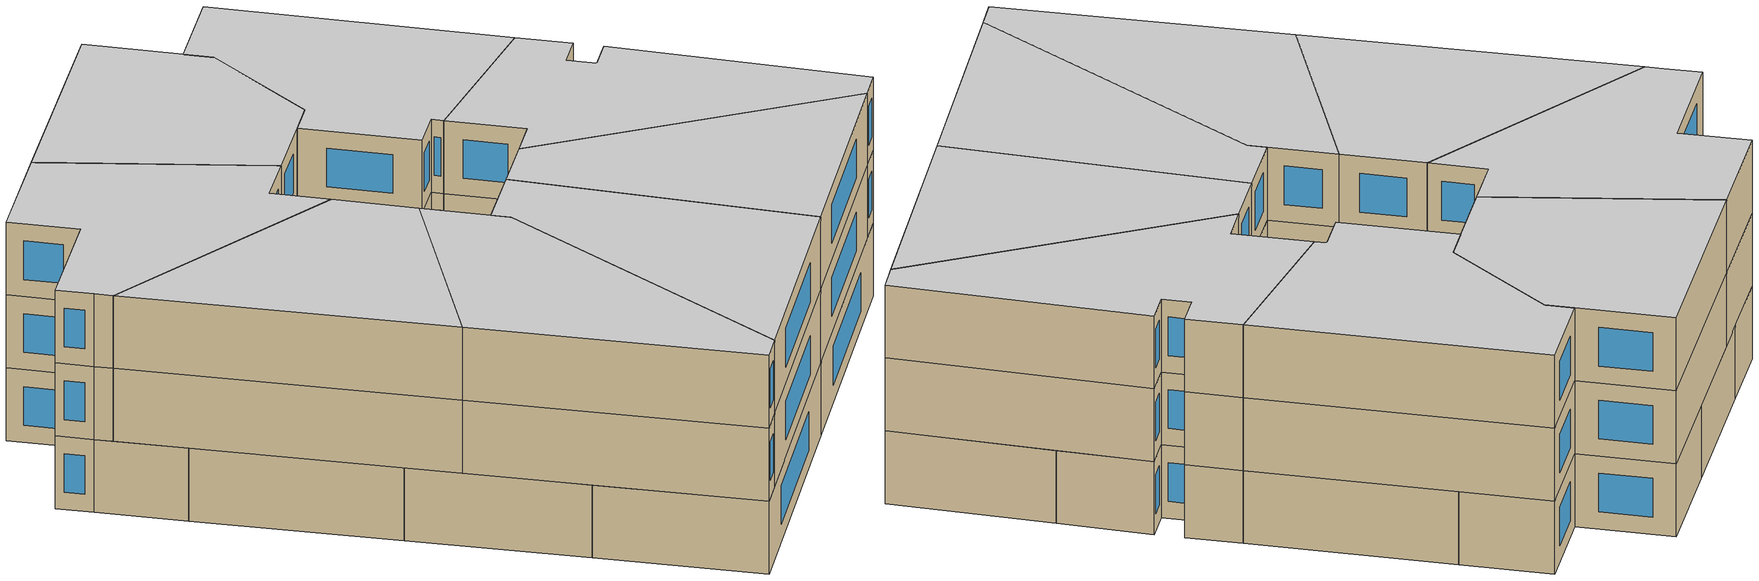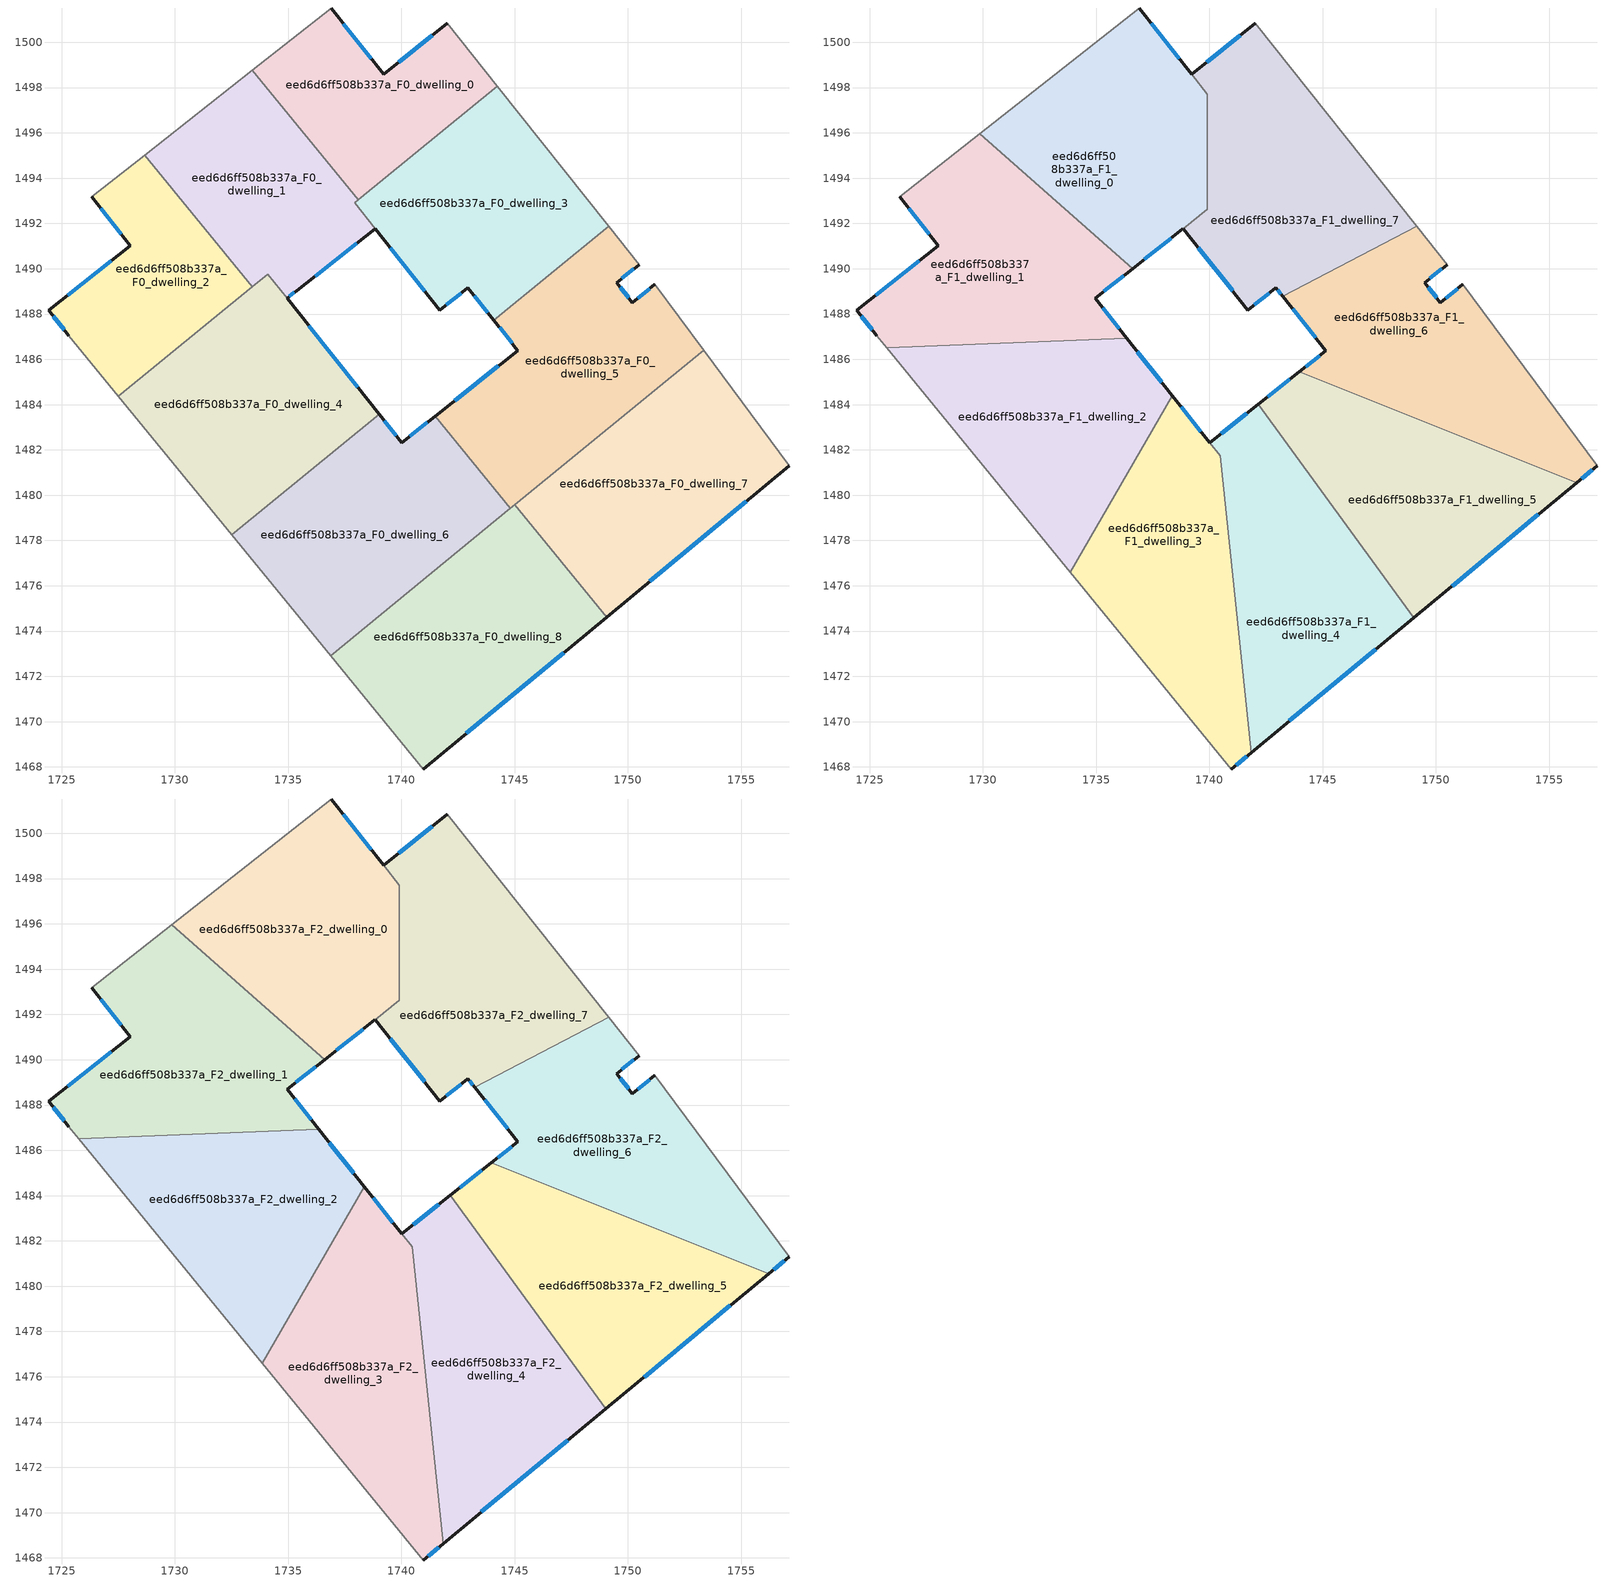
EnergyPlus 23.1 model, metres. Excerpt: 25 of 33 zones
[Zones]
eed6d6ff508b337a_F0_dwelling_0
 floor ground (EU_floor_Construction): 1742.03,1500.83 1744.24,1498.06 1738.1,1493.04 1733.41,1498.77 1736.9,1501.51 1739.21,1498.6 z0
 wall outside (EU_wall_Construction): 1742.03,1500.83 1739.21,1498.6 1736.9,1501.51 z0:3
 wall adiabatic (EU_wall_Construction): 1744.24,1498.06 1742.03,1500.83 / 1736.9,1501.51 1733.41,1498.77 z0:3
 wall to eed6d6ff508b337a_F0_dwelling_1 (EU_wall_Construction): 1733.41,1498.77 1738.1,1493.04 z0:3
 wall to eed6d6ff508b337a_F0_dwelling_3 (EU_wall_Construction): 1738.1,1493.04 1744.24,1498.06 z0:3
 window (EU_Window_Construction): 1738.67,1499.28 1737.44,1500.83 / 1741.37,1500.31 1739.87,1499.12 z0.7:2.3
eed6d6ff508b337a_F0_dwelling_1
 floor ground (EU_floor_Construction): 1733.41,1498.77 1738.1,1493.04 1737.94,1492.9 1738.84,1491.77 1735.38,1489.04 1734.95,1488.7 1734.1,1489.77 1733.42,1489.21 1728.66,1495.02 z0
 wall outside (EU_wall_Construction): 1734.95,1488.7 1735.38,1489.04 1738.84,1491.77 z0:3
 wall to eed6d6ff508b337a_F0_dwelling_2 (EU_wall_Construction): 1728.66,1495.02 1733.42,1489.21 z0:3
 wall adiabatic (EU_wall_Construction): 1733.41,1498.77 1728.66,1495.02 z0:3
 wall to eed6d6ff508b337a_F0_dwelling_3 (EU_wall_Construction): 1738.84,1491.77 1737.94,1492.9 1738.1,1493.04 z0:3
 wall to eed6d6ff508b337a_F0_dwelling_4 (EU_wall_Construction): 1733.42,1489.21 1734.1,1489.77 1734.95,1488.7 z0:3
 window (EU_Window_Construction): 1736.19,1489.68 1738.03,1491.13 / 1735.05,1488.78 1735.28,1488.96 z0.7:2.3
eed6d6ff508b337a_F0_dwelling_2
 floor ground (EU_floor_Construction): 1728.66,1495.02 1733.42,1489.21 1727.51,1484.37 1725.32,1487.04 1724.42,1488.17 1728.03,1491.03 1726.32,1493.17 z0
 wall outside (EU_wall_Construction): 1726.32,1493.17 1728.03,1491.03 1724.42,1488.17 1725.32,1487.04 z0:3
 wall adiabatic (EU_wall_Construction): 1725.32,1487.04 1727.51,1484.37 / 1728.66,1495.02 1726.32,1493.17 z0:3
 wall to eed6d6ff508b337a_F0_dwelling_4 (EU_wall_Construction): 1727.51,1484.37 1733.42,1489.2 z0:3
 window (EU_Window_Construction): 1724.63,1487.9 1725.11,1487.31 / 1727.18,1490.35 1725.27,1488.84 / 1726.72,1492.67 1727.63,1491.53 z0.7:2.3
eed6d6ff508b337a_F0_dwelling_3
 floor ground (EU_floor_Construction): 1744.24,1498.06 1749.16,1491.87 1744.09,1487.72 1742.94,1489.15 1741.7,1488.17 1737.94,1492.9 z0
 wall outside (EU_wall_Construction): 1738.84,1491.76 1741.7,1488.17 1742.94,1489.15 1744.09,1487.72 z0:3
 wall adiabatic (EU_wall_Construction): 1749.16,1491.87 1744.24,1498.06 z0:3
 wall to eed6d6ff508b337a_F0_dwelling_5 (EU_wall_Construction): 1744.09,1487.72 1749.16,1491.87 z0:3
 window (EU_Window_Construction): 1743.21,1488.82 1743.82,1488.06 / 1741.99,1488.4 1742.65,1488.92 / 1739.51,1490.92 1741.03,1489.02 z0.7:2.3
eed6d6ff508b337a_F0_dwelling_4
 floor ground (EU_floor_Construction): 1734.1,1489.77 1739.02,1483.57 1732.51,1478.25 1727.51,1484.37 z0
 wall outside (EU_wall_Construction): 1739.02,1483.57 1734.95,1488.69 z0:3
 wall to eed6d6ff508b337a_F0_dwelling_6 (EU_wall_Construction): 1732.51,1478.25 1739.02,1483.57 z0:3
 wall adiabatic (EU_wall_Construction): 1727.51,1484.37 1732.51,1478.25 z0:3
 window (EU_Window_Construction): 1738.07,1484.78 1735.91,1487.49 z0.7:2.3
eed6d6ff508b337a_F0_dwelling_5
 floor ground (EU_floor_Construction): 1750.5,1490.18 1749.5,1489.39 1750.2,1488.51 1751.2,1489.3 1753.35,1486.4 1744.82,1479.42 1741.49,1483.49 1745.15,1486.39 1744.09,1487.72 1749.16,1491.87 z0
 wall outside (EU_wall_Construction): 1744.09,1487.72 1745.15,1486.39 1741.49,1483.49 / 1751.2,1489.3 1750.2,1488.51 1749.5,1489.39 1750.5,1490.18 z0:3
 wall adiabatic (EU_wall_Construction): 1753.35,1486.4 1751.2,1489.3 / 1750.5,1490.18 1749.16,1491.87 z0:3
 wall to eed6d6ff508b337a_F0_dwelling_6 (EU_wall_Construction): 1741.49,1483.49 1744.82,1479.42 z0:3
 wall to eed6d6ff508b337a_F0_dwelling_7 (EU_wall_Construction): 1745.01,1479.57 1753.35,1486.4 z0:3
 wall to eed6d6ff508b337a_F0_dwelling_8 (EU_wall_Construction): 1744.82,1479.42 1745.01,1479.57 z0:3
 window (EU_Window_Construction): 1744.29,1485.71 1742.35,1484.17 / 1744.34,1487.41 1744.9,1486.7 / 1749.74,1489.58 1750.27,1489.99 / 1750.03,1488.71 1749.67,1489.18 / 1750.96,1489.12 1750.43,1488.69 z0.7:2.3
eed6d6ff508b337a_F0_dwelling_6
 floor ground (EU_floor_Construction): 1741.49,1483.49 1744.82,1479.42 1736.88,1472.92 1732.51,1478.25 1739.02,1483.57 1740.01,1482.32 z0
 wall outside (EU_wall_Construction): 1741.49,1483.49 1740.01,1482.32 1739.02,1483.57 z0:3
 wall adiabatic (EU_wall_Construction): 1732.51,1478.25 1736.88,1472.92 z0:3
 wall to eed6d6ff508b337a_F0_dwelling_8 (EU_wall_Construction): 1736.88,1472.92 1744.82,1479.42 z0:3
 window (EU_Window_Construction): 1739.78,1482.62 1739.25,1483.28 / 1741.14,1483.21 1740.36,1482.6 z0.7:2.3
eed6d6ff508b337a_F0_dwelling_7
 floor ground (EU_floor_Construction): 1753.35,1486.4 1757.13,1481.31 1749.07,1474.62 1745.01,1479.58 z0
 wall outside (EU_wall_Construction): 1749.07,1474.62 1757.13,1481.31 z0:3
 wall adiabatic (EU_wall_Construction): 1757.13,1481.31 1753.35,1486.4 z0:3
 wall to eed6d6ff508b337a_F0_dwelling_8 (EU_wall_Construction): 1745.01,1479.58 1749.07,1474.62 z0:3
 window (EU_Window_Construction): 1750.96,1476.19 1755.24,1479.74 z0.7:2.3
eed6d6ff508b337a_F0_dwelling_8
 floor ground (EU_floor_Construction): 1745.01,1479.58 1749.07,1474.62 1740.97,1467.91 1736.88,1472.92 z0
 wall outside (EU_wall_Construction): 1740.97,1467.91 1749.07,1474.62 z0:3
 wall adiabatic (EU_wall_Construction): 1736.88,1472.92 1740.97,1467.91 z0:3
 window (EU_Window_Construction): 1742.87,1469.48 1747.17,1473.04 z0.7:2.3
eed6d6ff508b337a_F1_dwelling_0
 floor to eed6d6ff508b337a_F0_dwelling_0 (EU_floor_Construction): 1736.9,1501.51 1739.91,1497.71 1739.91,1494.52 1738.1,1493.04 1733.41,1498.77 z3
 floor to eed6d6ff508b337a_F0_dwelling_1 (EU_floor_Construction): 1733.41,1498.77 1738.1,1493.04 1737.94,1492.9 1738.84,1491.77 1736.61,1490.01 1729.87,1495.97 z3
 floor to eed6d6ff508b337a_F0_dwelling_3 (EU_floor_Construction): 1739.91,1494.52 1739.91,1492.62 1738.84,1491.77 1737.94,1492.9 z3
 wall outside (EU_wall_Construction): 1736.61,1490 1738.84,1491.77 / 1739.21,1498.6 1736.9,1501.51 z3:6
 wall to eed6d6ff508b337a_F1_dwelling_7 (EU_wall_Construction): 1738.84,1491.77 1739.91,1492.62 1739.91,1497.71 1739.21,1498.6 z3:6
 wall to eed6d6ff508b337a_F1_dwelling_1 (EU_wall_Construction): 1729.87,1495.97 1736.61,1490 z3:6
 wall adiabatic (EU_wall_Construction): 1736.9,1501.51 1729.87,1495.97 z3:6
 window (EU_Window_Construction): 1737.13,1490.42 1738.31,1491.35 / 1738.67,1499.28 1737.44,1500.83 z3.7:5.3
eed6d6ff508b337a_F1_dwelling_1
 floor to eed6d6ff508b337a_F0_dwelling_1 (EU_floor_Construction): 1736.61,1490.01 1735.38,1489.04 1734.95,1488.7 1734.1,1489.77 1733.42,1489.21 1728.66,1495.02 1729.87,1495.97 z3
 floor to eed6d6ff508b337a_F0_dwelling_2 (EU_floor_Construction): 1728.66,1495.02 1733.42,1489.21 1730.34,1486.69 1725.76,1486.5 1725.32,1487.04 1724.42,1488.17 1728.03,1491.03 1726.32,1493.17 z3
 floor to eed6d6ff508b337a_F0_dwelling_4 (EU_floor_Construction): 1734.1,1489.77 1736.35,1486.93 1730.34,1486.69 z3
 wall outside (EU_wall_Construction): 1736.35,1486.93 1734.95,1488.7 1736.61,1490 / 1726.32,1493.17 1728.03,1491.03 1724.42,1488.17 1725.32,1487.04 z3:6
 wall adiabatic (EU_wall_Construction): 1729.87,1495.97 1726.32,1493.17 / 1725.32,1487.04 1725.76,1486.5 z3:6
 wall to eed6d6ff508b337a_F1_dwelling_2 (EU_wall_Construction): 1725.76,1486.5 1736.35,1486.93 z3:6
 window (EU_Window_Construction): 1735.34,1489 1736.22,1489.7 / 1736.02,1487.34 1735.28,1488.28 / 1724.63,1487.9 1725.11,1487.31 / 1727.18,1490.35 1725.27,1488.84 / 1726.72,1492.67 1727.63,1491.53 z3.7:5.3
eed6d6ff508b337a_F1_dwelling_2
 floor to eed6d6ff508b337a_F0_dwelling_2 (EU_floor_Construction): 1730.34,1486.69 1727.51,1484.37 1725.76,1486.5 z3
 floor to eed6d6ff508b337a_F0_dwelling_4 (EU_floor_Construction): 1736.35,1486.93 1738.36,1484.4 1736.87,1481.81 1732.51,1478.25 1727.51,1484.37 1730.34,1486.69 z3
 floor to eed6d6ff508b337a_F0_dwelling_6 (EU_floor_Construction): 1736.87,1481.81 1733.86,1476.61 1732.51,1478.25 z3
 wall outside (EU_wall_Construction): 1738.36,1484.4 1736.35,1486.93 z3:6
 wall to eed6d6ff508b337a_F1_dwelling_3 (EU_wall_Construction): 1733.86,1476.61 1738.36,1484.4 z3:6
 wall adiabatic (EU_wall_Construction): 1725.76,1486.5 1733.86,1476.61 z3:6
 window (EU_Window_Construction): 1737.89,1484.99 1736.83,1486.34 z3.7:5.3
eed6d6ff508b337a_F1_dwelling_3
 floor to eed6d6ff508b337a_F0_dwelling_6 (EU_floor_Construction): 1740.47,1481.74 1741.04,1476.33 1736.88,1472.92 1733.86,1476.61 1736.87,1481.81 1739.02,1483.57 z3
 floor to eed6d6ff508b337a_F0_dwelling_8 (EU_floor_Construction): 1741.04,1476.33 1741.85,1468.64 1740.97,1467.91 1736.88,1472.92 z3
 floor to eed6d6ff508b337a_F0_dwelling_4 (EU_floor_Construction): 1738.36,1484.4 1739.02,1483.57 1736.87,1481.81 z3
 wall outside (EU_wall_Construction): 1740.97,1467.91 1741.85,1468.64 / 1740.01,1482.33 1738.36,1484.4 z3:6
 wall to eed6d6ff508b337a_F1_dwelling_4 (EU_wall_Construction): 1741.85,1468.64 1740.47,1481.74 1740.01,1482.32 z3:6
 wall adiabatic (EU_wall_Construction): 1733.86,1476.61 1740.97,1467.91 z3:6
 window (EU_Window_Construction): 1741.18,1468.08 1741.65,1468.47 / 1739.62,1482.81 1738.75,1483.91 z3.7:5.3
eed6d6ff508b337a_F1_dwelling_4
 floor to eed6d6ff508b337a_F0_dwelling_8 (EU_floor_Construction): 1745.01,1479.58 1748.51,1475.31 1749.03,1474.59 1741.85,1468.64 1741.04,1476.33 z3
 floor to eed6d6ff508b337a_F0_dwelling_6 (EU_floor_Construction): 1741.49,1483.49 1744.82,1479.42 1741.04,1476.33 1740.47,1481.74 1740.01,1482.32 z3
 floor to eed6d6ff508b337a_F0_dwelling_5 (EU_floor_Construction): 1742.15,1484.01 1745.25,1479.77 1744.82,1479.42 1741.49,1483.49 z3
 floor to eed6d6ff508b337a_F0_dwelling_7 (EU_floor_Construction): 1745.25,1479.77 1748.51,1475.31 1745.01,1479.57 z3
 wall outside (EU_wall_Construction): 1742.15,1484.01 1740.01,1482.32 / 1741.85,1468.64 1749.03,1474.59 z3:6
 wall to eed6d6ff508b337a_F1_dwelling_5 (EU_wall_Construction): 1749.03,1474.59 1742.15,1484.01 z3:6
 window (EU_Window_Construction): 1741.65,1483.62 1740.52,1482.72 / 1743.54,1470.03 1747.34,1473.19 z3.7:5.3
eed6d6ff508b337a_F1_dwelling_5
 floor to eed6d6ff508b337a_F0_dwelling_7 (EU_floor_Construction): 1756.22,1480.55 1749.07,1474.62 1748.51,1475.31 1745.25,1479.77 1749.49,1483.24 z3
 floor to eed6d6ff508b337a_F0_dwelling_5 (EU_floor_Construction): 1749.49,1483.24 1745.25,1479.77 1742.15,1484.01 1743.97,1485.45 z3
 floor to eed6d6ff508b337a_F0_dwelling_8 (EU_floor_Construction): 1748.51,1475.31 1749.07,1474.62 1749.03,1474.59 z3
 wall outside (EU_wall_Construction): 1743.97,1485.45 1742.15,1484.01 / 1749.03,1474.59 1756.22,1480.55 z3:6
 wall to eed6d6ff508b337a_F1_dwelling_6 (EU_wall_Construction): 1756.22,1480.55 1743.97,1485.45 z3:6
 window (EU_Window_Construction): 1743.54,1485.11 1742.58,1484.35 / 1750.72,1475.99 1754.53,1479.15 z3.7:5.3
eed6d6ff508b337a_F1_dwelling_6
 floor to eed6d6ff508b337a_F0_dwelling_5 (EU_floor_Construction): 1750.5,1490.18 1749.5,1489.39 1750.2,1488.51 1751.2,1489.3 1753.35,1486.4 1749.49,1483.24 1743.97,1485.45 1745.15,1486.39 1744.09,1487.72 1749.15,1491.86 1749.16,1491.87 z3
 floor to eed6d6ff508b337a_F0_dwelling_3 (EU_floor_Construction): 1749.15,1491.86 1744.09,1487.72 1743.23,1488.79 z3
 floor to eed6d6ff508b337a_F0_dwelling_7 (EU_floor_Construction): 1753.35,1486.4 1757.13,1481.31 1756.22,1480.55 1749.49,1483.24 z3
 wall outside (EU_wall_Construction): 1751.2,1489.3 1750.2,1488.51 1749.5,1489.39 1750.5,1490.18 / 1756.22,1480.55 1757.13,1481.31 / 1743.23,1488.79 1745.15,1486.39 1743.97,1485.45 z3:6
 wall adiabatic (EU_wall_Construction): 1757.13,1481.31 1751.2,1489.3 / 1750.5,1490.18 1749.16,1491.87 z3:6
 wall to eed6d6ff508b337a_F1_dwelling_7 (EU_wall_Construction): 1749.16,1491.87 1743.23,1488.79 z3:6
 window (EU_Window_Construction): 1750.03,1488.71 1749.67,1489.18 / 1750.96,1489.12 1750.43,1488.69 / 1756.43,1480.73 1756.92,1481.13 / 1744.87,1486.17 1744.25,1485.67 / 1743.68,1488.23 1744.7,1486.95 / 1749.74,1489.58 1750.27,1489.99 z3.7:5.3
eed6d6ff508b337a_F1_dwelling_7
 floor to eed6d6ff508b337a_F0_dwelling_3 (EU_floor_Construction): 1744.24,1498.06 1749.16,1491.87 1749.15,1491.86 1743.23,1488.79 1742.94,1489.15 1741.7,1488.17 1738.84,1491.77 1739.91,1492.62 1739.91,1494.52 z3
 floor to eed6d6ff508b337a_F0_dwelling_0 (EU_floor_Construction): 1742.03,1500.83 1744.24,1498.06 1739.91,1494.52 1739.91,1497.71 1739.21,1498.6 z3
 wall outside (EU_wall_Construction): 1742.03,1500.83 1739.21,1498.6 / 1738.84,1491.77 1741.7,1488.17 1742.94,1489.15 1743.23,1488.79 z3:6
 wall adiabatic (EU_wall_Construction): 1749.16,1491.87 1742.03,1500.83 z3:6
 window (EU_Window_Construction): 1741.37,1500.31 1739.87,1499.12 / 1743.01,1489.07 1743.16,1488.88 / 1741.99,1488.4 1742.65,1488.92 / 1739.51,1490.92 1741.03,1489.02 z3.7:5.3
eed6d6ff508b337a_F2_dwelling_0
 floor to eed6d6ff508b337a_F1_dwelling_0 (EU_floor_Construction): 1736.9,1501.51 1739.91,1497.71 1739.91,1492.62 1736.61,1490 1729.87,1495.97 z6
 wall outside (EU_wall_Construction): 1736.61,1490 1738.84,1491.77 / 1739.21,1498.6 1736.9,1501.51 z6:9
 wall to eed6d6ff508b337a_F2_dwelling_7 (EU_wall_Construction): 1738.84,1491.77 1739.91,1492.62 1739.91,1497.71 1739.21,1498.6 z6:9
 wall to eed6d6ff508b337a_F2_dwelling_1 (EU_wall_Construction): 1729.87,1495.97 1736.61,1490 z6:9
 wall adiabatic (EU_wall_Construction): 1736.9,1501.51 1729.87,1495.97 z6:9
 window (EU_Window_Construction): 1737.13,1490.42 1738.31,1491.35 / 1738.67,1499.28 1737.44,1500.83 z6.7:8.3
 ceiling to eed6d6ff508b337a_F3_dwelling_0 (EU_floor_Construction): 1739.91,1492.62 1739.91,1497.71 1736.9,1501.51 1729.87,1495.97 1736.61,1490 z9
eed6d6ff508b337a_F2_dwelling_1
 floor to eed6d6ff508b337a_F1_dwelling_1 (EU_floor_Construction): 1736.61,1490 1734.95,1488.7 1736.35,1486.93 1725.76,1486.5 1725.32,1487.04 1724.42,1488.17 1728.03,1491.03 1726.32,1493.17 1729.87,1495.97 z6
 wall outside (EU_wall_Construction): 1736.35,1486.93 1734.95,1488.7 1736.61,1490 / 1726.32,1493.17 1728.03,1491.03 1724.42,1488.17 1725.32,1487.04 z6:9
 wall adiabatic (EU_wall_Construction): 1729.87,1495.97 1726.32,1493.17 / 1725.32,1487.04 1725.76,1486.5 z6:9
 wall to eed6d6ff508b337a_F2_dwelling_2 (EU_wall_Construction): 1725.76,1486.5 1736.35,1486.93 z6:9
 window (EU_Window_Construction): 1735.34,1489 1736.22,1489.7 / 1736.02,1487.34 1735.28,1488.28 / 1724.63,1487.9 1725.11,1487.31 / 1727.18,1490.35 1725.27,1488.84 / 1726.72,1492.67 1727.63,1491.53 z6.7:8.3
 ceiling to eed6d6ff508b337a_F3_dwelling_1 (EU_floor_Construction): 1736.35,1486.93 1734.95,1488.7 1736.61,1490 1729.87,1495.97 1726.32,1493.17 1728.03,1491.03 1724.42,1488.17 1725.32,1487.04 1725.76,1486.5 z9
eed6d6ff508b337a_F2_dwelling_2
 floor to eed6d6ff508b337a_F1_dwelling_2 (EU_floor_Construction): 1736.35,1486.93 1738.36,1484.4 1733.86,1476.61 1725.76,1486.5 z6
 wall outside (EU_wall_Construction): 1738.36,1484.4 1736.35,1486.93 z6:9
 wall to eed6d6ff508b337a_F2_dwelling_3 (EU_wall_Construction): 1733.86,1476.61 1738.36,1484.4 z6:9
 wall adiabatic (EU_wall_Construction): 1725.76,1486.5 1733.86,1476.61 z6:9
 window (EU_Window_Construction): 1737.89,1484.99 1736.83,1486.34 z6.7:8.3
 ceiling to eed6d6ff508b337a_F3_dwelling_2 (EU_floor_Construction): 1733.86,1476.61 1738.36,1484.4 1736.35,1486.93 1725.76,1486.5 z9
eed6d6ff508b337a_F2_dwelling_3
 floor to eed6d6ff508b337a_F1_dwelling_3 (EU_floor_Construction): 1740.47,1481.74 1741.85,1468.64 1740.97,1467.91 1733.86,1476.61 1738.36,1484.4 z6
 wall outside (EU_wall_Construction): 1740.97,1467.91 1741.85,1468.64 / 1740.01,1482.33 1738.36,1484.4 z6:9
 wall to eed6d6ff508b337a_F2_dwelling_4 (EU_wall_Construction): 1741.85,1468.64 1740.47,1481.74 1740.01,1482.32 z6:9
 wall adiabatic (EU_wall_Construction): 1733.86,1476.61 1740.97,1467.91 z6:9
 window (EU_Window_Construction): 1741.18,1468.08 1741.65,1468.47 / 1739.62,1482.81 1738.75,1483.91 z6.7:8.3
 ceiling to eed6d6ff508b337a_F3_dwelling_3 (EU_floor_Construction): 1741.85,1468.64 1740.47,1481.74 1738.36,1484.4 1733.86,1476.61 1740.97,1467.91 z9
eed6d6ff508b337a_F2_dwelling_4
 floor to eed6d6ff508b337a_F1_dwelling_4 (EU_floor_Construction): 1742.15,1484.01 1749.03,1474.59 1741.85,1468.64 1740.47,1481.74 1740.01,1482.32 z6
 wall outside (EU_wall_Construction): 1742.15,1484.01 1740.01,1482.32 / 1741.85,1468.64 1749.03,1474.59 z6:9
 wall to eed6d6ff508b337a_F2_dwelling_5 (EU_wall_Construction): 1749.03,1474.59 1742.15,1484.01 z6:9
 window (EU_Window_Construction): 1741.65,1483.62 1740.52,1482.72 / 1743.54,1470.03 1747.34,1473.19 z6.7:8.3
 ceiling to eed6d6ff508b337a_F3_dwelling_4 (EU_floor_Construction): 1749.03,1474.59 1742.15,1484.01 1740.01,1482.32 1740.47,1481.74 1741.85,1468.64 z9
eed6d6ff508b337a_F2_dwelling_5
 floor to eed6d6ff508b337a_F1_dwelling_5 (EU_floor_Construction): 1756.22,1480.55 1749.03,1474.59 1742.15,1484.01 1743.97,1485.45 z6
 wall outside (EU_wall_Construction): 1743.97,1485.45 1742.15,1484.01 / 1749.03,1474.59 1756.22,1480.55 z6:9
 wall to eed6d6ff508b337a_F2_dwelling_6 (EU_wall_Construction): 1756.22,1480.55 1743.97,1485.45 z6:9
 window (EU_Window_Construction): 1743.54,1485.11 1742.58,1484.35 / 1750.72,1475.99 1754.53,1479.15 z6.7:8.3
 ceiling to eed6d6ff508b337a_F3_dwelling_5 (EU_floor_Construction): 1756.22,1480.55 1743.97,1485.45 1742.15,1484.01 1749.03,1474.59 z9
eed6d6ff508b337a_F2_dwelling_6
 floor to eed6d6ff508b337a_F1_dwelling_6 (EU_floor_Construction): 1751.2,1489.3 1757.13,1481.31 1756.22,1480.55 1743.97,1485.45 1745.15,1486.39 1743.23,1488.79 1749.16,1491.87 1750.5,1490.18 1749.5,1489.39 1750.2,1488.51 z6
 wall outside (EU_wall_Construction): 1751.2,1489.3 1750.2,1488.51 1749.5,1489.39 1750.5,1490.18 / 1756.22,1480.55 1757.13,1481.31 / 1743.23,1488.79 1745.15,1486.39 1743.97,1485.45 z6:9
 wall adiabatic (EU_wall_Construction): 1757.13,1481.31 1751.2,1489.3 / 1750.5,1490.18 1749.16,1491.87 z6:9
 wall to eed6d6ff508b337a_F2_dwelling_7 (EU_wall_Construction): 1749.16,1491.87 1743.23,1488.79 z6:9
 window (EU_Window_Construction): 1750.03,1488.71 1749.67,1489.18 / 1750.96,1489.12 1750.43,1488.69 / 1756.43,1480.73 1756.92,1481.13 / 1744.87,1486.17 1744.25,1485.67 / 1743.68,1488.23 1744.7,1486.95 / 1749.74,1489.58 1750.27,1489.99 z6.7:8.3
 ceiling to eed6d6ff508b337a_F3_dwelling_6 (EU_floor_Construction): 1757.13,1481.31 1751.2,1489.3 1750.2,1488.51 1749.5,1489.39 1750.5,1490.18 1749.16,1491.87 1743.23,1488.79 1745.15,1486.39 1743.97,1485.45 1756.22,1480.55 z9
eed6d6ff508b337a_F2_dwelling_7
 floor to eed6d6ff508b337a_F1_dwelling_7 (EU_floor_Construction): 1742.03,1500.83 1749.16,1491.87 1743.23,1488.79 1742.94,1489.15 1741.7,1488.17 1738.84,1491.77 1739.91,1492.62 1739.91,1497.71 1739.21,1498.6 z6
 wall outside (EU_wall_Construction): 1742.03,1500.83 1739.21,1498.6 / 1738.84,1491.77 1741.7,1488.17 1742.94,1489.15 1743.23,1488.79 z6:9
 wall adiabatic (EU_wall_Construction): 1749.16,1491.87 1742.03,1500.83 z6:9
 window (EU_Window_Construction): 1741.37,1500.31 1739.87,1499.12 / 1743.01,1489.07 1743.16,1488.88 / 1741.99,1488.4 1742.65,1488.92 / 1739.51,1490.92 1741.03,1489.02 z6.7:8.3
 ceiling to eed6d6ff508b337a_F3_dwelling_7 (EU_floor_Construction): 1749.16,1491.87 1742.03,1500.83 1739.21,1498.6 1739.91,1497.71 1739.91,1492.62 1738.84,1491.77 1741.7,1488.17 1742.94,1489.15 1743.23,1488.79 z9
[Building]
EU S2 Campaign: North Axis=0; Terrain=City; Solar Distribution=FullExterior
[Site:Location]
Budapest.Ferenc.Liszt.Intl.AP: Latitude=47.437; Longitude=19.256; Time Zone=1; Elevation=185
[SizingPeriod:WeatherFileDays]
AnnualSizingPeriod: Begin Month=1; Begin Day of Month=1; End Month=12; End Day of Month=31; Day of Week for Start Day=Monday; Use Weather File Daylight Saving Period=No; Use Weather File Rain and Snow Indicators=No
[MATERIAL]
EU_InternalMass_Material: Roughness=MediumRough; Thickness=0.1; Conductivity=1; Density=1800; Specific Heat=900; Thermal Absorptance=0.9; Solar Absorptance=0.7; Visible Absorptance=0.7
[MATERIAL:NOMASS] Roughness=MediumRough; Thermal Absorptance=0.9; Solar Absorptance=0.7; Visible Absorptance=0.7
Name | Thermal Resistance
EU_wall_NoMass | 0.832559
EU_floor_NoMass | 0.872794
[WINDOWMATERIAL:SIMPLEGLAZINGSYSTEM]
EU_Window_SimpleGlazing: UFactor=2.79869; Solar Heat Gain Coefficient=0.75; Visible Transmittance=0.75
[CONSTRUCTION]
EU_wall_Construction: EU_wall_NoMass
EU_floor_Construction: EU_floor_NoMass
EU_Window_Construction: EU_Window_SimpleGlazing
EU_InternalMass_Construction: EU_InternalMass_Material
[ZONE] Type=1; Multiplier=1; Ceiling Height=autocalculate; Floor Area=autocalculate; Part of Total Floor Area=Yes
Name | Volume
eed6d6ff508b337a_F0_dwelling_0; eed6d6ff508b337a_F0_dwelling_2 | 135.369
eed6d6ff508b337a_F1_dwelling_0; eed6d6ff508b337a_F2_dwelling_0 | 197.946
eed6d6ff508b337a_F0_dwelling_1 | 156.268
eed6d6ff508b337a_F1_dwelling_1; eed6d6ff508b337a_F2_dwelling_1 | 203.053
eed6d6ff508b337a_F1_dwelling_2; eed6d6ff508b337a_F2_dwelling_2 | 203.025
eed6d6ff508b337a_F0_dwelling_3 | 184.318
eed6d6ff508b337a_F1_dwelling_3; eed6d6ff508b337a_F2_dwelling_3 | 202.52
eed6d6ff508b337a_F0_dwelling_4 | 200.804
eed6d6ff508b337a_F1_dwelling_4; eed6d6ff508b337a_F2_dwelling_4 | 203.559
eed6d6ff508b337a_F0_dwelling_5 | 203.064
eed6d6ff508b337a_F1_dwelling_5; eed6d6ff508b337a_F2_dwelling_5 | 203.028
eed6d6ff508b337a_F0_dwelling_6 | 203.037
eed6d6ff508b337a_F1_dwelling_6; eed6d6ff508b337a_F2_dwelling_6; eed6d6ff508b337a_F0_dwelling_7 | 203.043
eed6d6ff508b337a_F1_dwelling_7; eed6d6ff508b337a_F2_dwelling_7 | 208.15
eed6d6ff508b337a_F0_dwelling_8 | 203.027
[INTERNALMASS] Construction=EU_InternalMass_Construction
Name | Zone or ZoneList | Surface Area
eed6d6ff508b337a_F0_dwelling_0_EU_InternalMass | eed6d6ff508b337a_F0_dwelling_0 | 45.1229
eed6d6ff508b337a_F0_dwelling_1_EU_InternalMass | eed6d6ff508b337a_F0_dwelling_1 | 52.0893
eed6d6ff508b337a_F0_dwelling_2_EU_InternalMass | eed6d6ff508b337a_F0_dwelling_2 | 45.1228
eed6d6ff508b337a_F0_dwelling_3_EU_InternalMass | eed6d6ff508b337a_F0_dwelling_3 | 61.4402
eed6d6ff508b337a_F0_dwelling_4_EU_InternalMass | eed6d6ff508b337a_F0_dwelling_4 | 66.9353
eed6d6ff508b337a_F0_dwelling_5_EU_InternalMass | eed6d6ff508b337a_F0_dwelling_5 | 67.6876
eed6d6ff508b337a_F0_dwelling_6_EU_InternalMass | eed6d6ff508b337a_F0_dwelling_6 | 67.6789
eed6d6ff508b337a_F0_dwelling_7_EU_InternalMass | eed6d6ff508b337a_F0_dwelling_7 | 67.6812
eed6d6ff508b337a_F0_dwelling_8_EU_InternalMass | eed6d6ff508b337a_F0_dwelling_8 | 67.6758
eed6d6ff508b337a_F1_dwelling_0_EU_InternalMass | eed6d6ff508b337a_F1_dwelling_0 | 65.9717
eed6d6ff508b337a_F1_dwelling_1_EU_InternalMass | eed6d6ff508b337a_F1_dwelling_1 | 67.6826
eed6d6ff508b337a_F1_dwelling_2_EU_InternalMass | eed6d6ff508b337a_F1_dwelling_2 | 67.6748
eed6d6ff508b337a_F1_dwelling_3_EU_InternalMass | eed6d6ff508b337a_F1_dwelling_3 | 67.5082
eed6d6ff508b337a_F1_dwelling_4_EU_InternalMass | eed6d6ff508b337a_F1_dwelling_4 | 67.8531
eed6d6ff508b337a_F1_dwelling_5_EU_InternalMass | eed6d6ff508b337a_F1_dwelling_5 | 67.6764
eed6d6ff508b337a_F1_dwelling_6_EU_InternalMass | eed6d6ff508b337a_F1_dwelling_6 | 67.6805
eed6d6ff508b337a_F1_dwelling_7_EU_InternalMass | eed6d6ff508b337a_F1_dwelling_7 | 69.3848
eed6d6ff508b337a_F2_dwelling_0_EU_InternalMass | eed6d6ff508b337a_F2_dwelling_0 | 65.9717
eed6d6ff508b337a_F2_dwelling_1_EU_InternalMass | eed6d6ff508b337a_F2_dwelling_1 | 67.6826
eed6d6ff508b337a_F2_dwelling_2_EU_InternalMass | eed6d6ff508b337a_F2_dwelling_2 | 67.6748
eed6d6ff508b337a_F2_dwelling_3_EU_InternalMass | eed6d6ff508b337a_F2_dwelling_3 | 67.5082
eed6d6ff508b337a_F2_dwelling_4_EU_InternalMass | eed6d6ff508b337a_F2_dwelling_4 | 67.8531
eed6d6ff508b337a_F2_dwelling_5_EU_InternalMass | eed6d6ff508b337a_F2_dwelling_5 | 67.6764
eed6d6ff508b337a_F2_dwelling_6_EU_InternalMass | eed6d6ff508b337a_F2_dwelling_6 | 67.6805
eed6d6ff508b337a_F2_dwelling_7_EU_InternalMass | eed6d6ff508b337a_F2_dwelling_7 | 69.3848
[OTHEREQUIPMENT] Fuel Type=Electricity; Design Level Calculation Method=Watts/Area; Power per Zone Floor Area=1; Fraction Latent=0; Fraction Radiant=0; Fraction Lost=0; Carbon Dioxide Generation Rate=0; EndUse Subcategory=EU_Step8_InternalGains
Name | Zone or ZoneList or Space or SpaceList | Schedule
EU_Step8_InternalGain_eed6d6ff508b337a_F0_dwelling_0_f000 | eed6d6ff508b337a_F0_dwelling_0 | EU_Step8_GainSchedule_eed6d6ff508b337a_F0_dwelling_0_f000
EU_Step8_InternalGain_eed6d6ff508b337a_F0_dwelling_1_f000 | eed6d6ff508b337a_F0_dwelling_1 | EU_Step8_GainSchedule_eed6d6ff508b337a_F0_dwelling_1_f000
EU_Step8_InternalGain_eed6d6ff508b337a_F0_dwelling_2_f000 | eed6d6ff508b337a_F0_dwelling_2 | EU_Step8_GainSchedule_eed6d6ff508b337a_F0_dwelling_2_f000
EU_Step8_InternalGain_eed6d6ff508b337a_F0_dwelling_3_f000 | eed6d6ff508b337a_F0_dwelling_3 | EU_Step8_GainSchedule_eed6d6ff508b337a_F0_dwelling_3_f000
EU_Step8_InternalGain_eed6d6ff508b337a_F0_dwelling_4_f000 | eed6d6ff508b337a_F0_dwelling_4 | EU_Step8_GainSchedule_eed6d6ff508b337a_F0_dwelling_4_f000
EU_Step8_InternalGain_eed6d6ff508b337a_F0_dwelling_5_f000 | eed6d6ff508b337a_F0_dwelling_5 | EU_Step8_GainSchedule_eed6d6ff508b337a_F0_dwelling_5_f000
EU_Step8_InternalGain_eed6d6ff508b337a_F0_dwelling_6_f000 | eed6d6ff508b337a_F0_dwelling_6 | EU_Step8_GainSchedule_eed6d6ff508b337a_F0_dwelling_6_f000
EU_Step8_InternalGain_eed6d6ff508b337a_F0_dwelling_7_f000 | eed6d6ff508b337a_F0_dwelling_7 | EU_Step8_GainSchedule_eed6d6ff508b337a_F0_dwelling_7_f000
EU_Step8_InternalGain_eed6d6ff508b337a_F0_dwelling_8_f000 | eed6d6ff508b337a_F0_dwelling_8 | EU_Step8_GainSchedule_eed6d6ff508b337a_F0_dwelling_8_f000
EU_Step8_InternalGain_eed6d6ff508b337a_F1_dwelling_0_f000 | eed6d6ff508b337a_F1_dwelling_0 | EU_Step8_GainSchedule_eed6d6ff508b337a_F1_dwelling_0_f000
EU_Step8_InternalGain_eed6d6ff508b337a_F1_dwelling_1_f000 | eed6d6ff508b337a_F1_dwelling_1 | EU_Step8_GainSchedule_eed6d6ff508b337a_F1_dwelling_1_f000
EU_Step8_InternalGain_eed6d6ff508b337a_F1_dwelling_2_f000 | eed6d6ff508b337a_F1_dwelling_2 | EU_Step8_GainSchedule_eed6d6ff508b337a_F1_dwelling_2_f000
EU_Step8_InternalGain_eed6d6ff508b337a_F1_dwelling_3_f000 | eed6d6ff508b337a_F1_dwelling_3 | EU_Step8_GainSchedule_eed6d6ff508b337a_F1_dwelling_3_f000
EU_Step8_InternalGain_eed6d6ff508b337a_F1_dwelling_4_f000 | eed6d6ff508b337a_F1_dwelling_4 | EU_Step8_GainSchedule_eed6d6ff508b337a_F1_dwelling_4_f000
EU_Step8_InternalGain_eed6d6ff508b337a_F1_dwelling_5_f000 | eed6d6ff508b337a_F1_dwelling_5 | EU_Step8_GainSchedule_eed6d6ff508b337a_F1_dwelling_5_f000
EU_Step8_InternalGain_eed6d6ff508b337a_F1_dwelling_6_f000 | eed6d6ff508b337a_F1_dwelling_6 | EU_Step8_GainSchedule_eed6d6ff508b337a_F1_dwelling_6_f000
EU_Step8_InternalGain_eed6d6ff508b337a_F1_dwelling_7_f000 | eed6d6ff508b337a_F1_dwelling_7 | EU_Step8_GainSchedule_eed6d6ff508b337a_F1_dwelling_7_f000
EU_Step8_InternalGain_eed6d6ff508b337a_F2_dwelling_0_f000 | eed6d6ff508b337a_F2_dwelling_0 | EU_Step8_GainSchedule_eed6d6ff508b337a_F2_dwelling_0_f000
EU_Step8_InternalGain_eed6d6ff508b337a_F2_dwelling_1_f000 | eed6d6ff508b337a_F2_dwelling_1 | EU_Step8_GainSchedule_eed6d6ff508b337a_F2_dwelling_1_f000
EU_Step8_InternalGain_eed6d6ff508b337a_F2_dwelling_2_f000 | eed6d6ff508b337a_F2_dwelling_2 | EU_Step8_GainSchedule_eed6d6ff508b337a_F2_dwelling_2_f000
EU_Step8_InternalGain_eed6d6ff508b337a_F2_dwelling_3_f000 | eed6d6ff508b337a_F2_dwelling_3 | EU_Step8_GainSchedule_eed6d6ff508b337a_F2_dwelling_3_f000
EU_Step8_InternalGain_eed6d6ff508b337a_F2_dwelling_4_f000 | eed6d6ff508b337a_F2_dwelling_4 | EU_Step8_GainSchedule_eed6d6ff508b337a_F2_dwelling_4_f000
EU_Step8_InternalGain_eed6d6ff508b337a_F2_dwelling_5_f000 | eed6d6ff508b337a_F2_dwelling_5 | EU_Step8_GainSchedule_eed6d6ff508b337a_F2_dwelling_5_f000
EU_Step8_InternalGain_eed6d6ff508b337a_F2_dwelling_6_f000 | eed6d6ff508b337a_F2_dwelling_6 | EU_Step8_GainSchedule_eed6d6ff508b337a_F2_dwelling_6_f000
EU_Step8_InternalGain_eed6d6ff508b337a_F2_dwelling_7_f000 | eed6d6ff508b337a_F2_dwelling_7 | EU_Step8_GainSchedule_eed6d6ff508b337a_F2_dwelling_7_f000
[ZONEVENTILATION:DESIGNFLOWRATE] Schedule=EU_AlwaysOn; Design Flow Rate Calculation Method=AirChanges/Hour; Air Changes per Hour=0.475469; Ventilation Type=Natural; Fan Pressure Rise=0; Fan Total Efficiency=1; Constant Term Coefficient=1; Temperature Term Coefficient=0; Velocity Term Coefficient=0; Velocity Squared Term Coefficient=0; Minimum Indoor Temperature=-100; Maximum Indoor Temperature=100; Delta Temperature=-100; Minimum Outdoor Temperature=-100; Maximum Outdoor Temperature=100; Maximum Wind Speed=40
Name | Zone or ZoneList or Space or SpaceList
EU_ConstantAir_eed6d6ff508b337a_F0_dwelling_0 | eed6d6ff508b337a_F0_dwelling_0
EU_ConstantAir_eed6d6ff508b337a_F0_dwelling_1 | eed6d6ff508b337a_F0_dwelling_1
EU_ConstantAir_eed6d6ff508b337a_F0_dwelling_2 | eed6d6ff508b337a_F0_dwelling_2
EU_ConstantAir_eed6d6ff508b337a_F0_dwelling_3 | eed6d6ff508b337a_F0_dwelling_3
EU_ConstantAir_eed6d6ff508b337a_F0_dwelling_4 | eed6d6ff508b337a_F0_dwelling_4
EU_ConstantAir_eed6d6ff508b337a_F0_dwelling_5 | eed6d6ff508b337a_F0_dwelling_5
EU_ConstantAir_eed6d6ff508b337a_F0_dwelling_6 | eed6d6ff508b337a_F0_dwelling_6
EU_ConstantAir_eed6d6ff508b337a_F0_dwelling_7 | eed6d6ff508b337a_F0_dwelling_7
EU_ConstantAir_eed6d6ff508b337a_F0_dwelling_8 | eed6d6ff508b337a_F0_dwelling_8
EU_ConstantAir_eed6d6ff508b337a_F1_dwelling_0 | eed6d6ff508b337a_F1_dwelling_0
EU_ConstantAir_eed6d6ff508b337a_F1_dwelling_1 | eed6d6ff508b337a_F1_dwelling_1
EU_ConstantAir_eed6d6ff508b337a_F1_dwelling_2 | eed6d6ff508b337a_F1_dwelling_2
EU_ConstantAir_eed6d6ff508b337a_F1_dwelling_3 | eed6d6ff508b337a_F1_dwelling_3
EU_ConstantAir_eed6d6ff508b337a_F1_dwelling_4 | eed6d6ff508b337a_F1_dwelling_4
EU_ConstantAir_eed6d6ff508b337a_F1_dwelling_5 | eed6d6ff508b337a_F1_dwelling_5
EU_ConstantAir_eed6d6ff508b337a_F1_dwelling_6 | eed6d6ff508b337a_F1_dwelling_6
EU_ConstantAir_eed6d6ff508b337a_F1_dwelling_7 | eed6d6ff508b337a_F1_dwelling_7
EU_ConstantAir_eed6d6ff508b337a_F2_dwelling_0 | eed6d6ff508b337a_F2_dwelling_0
EU_ConstantAir_eed6d6ff508b337a_F2_dwelling_1 | eed6d6ff508b337a_F2_dwelling_1
EU_ConstantAir_eed6d6ff508b337a_F2_dwelling_2 | eed6d6ff508b337a_F2_dwelling_2
EU_ConstantAir_eed6d6ff508b337a_F2_dwelling_3 | eed6d6ff508b337a_F2_dwelling_3
EU_ConstantAir_eed6d6ff508b337a_F2_dwelling_4 | eed6d6ff508b337a_F2_dwelling_4
EU_ConstantAir_eed6d6ff508b337a_F2_dwelling_5 | eed6d6ff508b337a_F2_dwelling_5
EU_ConstantAir_eed6d6ff508b337a_F2_dwelling_6 | eed6d6ff508b337a_F2_dwelling_6
EU_ConstantAir_eed6d6ff508b337a_F2_dwelling_7 | eed6d6ff508b337a_F2_dwelling_7
[HVACTEMPLATE:THERMOSTAT] Constant Heating Setpoint=20; Constant Cooling Setpoint=50
EU_HeatOnly_eed6d6ff508b337a_F0_dwelling_0; EU_HeatOnly_eed6d6ff508b337a_F0_dwelling_1; EU_HeatOnly_eed6d6ff508b337a_F0_dwelling_2; EU_HeatOnly_eed6d6ff508b337a_F0_dwelling_3; EU_HeatOnly_eed6d6ff508b337a_F0_dwelling_4; EU_HeatOnly_eed6d6ff508b337a_F0_dwelling_5; EU_HeatOnly_eed6d6ff508b337a_F0_dwelling_6; EU_HeatOnly_eed6d6ff508b337a_F0_dwelling_7; EU_HeatOnly_eed6d6ff508b337a_F0_dwelling_8; EU_HeatOnly_eed6d6ff508b337a_F1_dwelling_0; EU_HeatOnly_eed6d6ff508b337a_F1_dwelling_1; EU_HeatOnly_eed6d6ff508b337a_F1_dwelling_2; EU_HeatOnly_eed6d6ff508b337a_F1_dwelling_3; EU_HeatOnly_eed6d6ff508b337a_F1_dwelling_4; EU_HeatOnly_eed6d6ff508b337a_F1_dwelling_5; EU_HeatOnly_eed6d6ff508b337a_F1_dwelling_6; EU_HeatOnly_eed6d6ff508b337a_F1_dwelling_7; EU_HeatOnly_eed6d6ff508b337a_F2_dwelling_0; EU_HeatOnly_eed6d6ff508b337a_F2_dwelling_1; EU_HeatOnly_eed6d6ff508b337a_F2_dwelling_2; EU_HeatOnly_eed6d6ff508b337a_F2_dwelling_3; EU_HeatOnly_eed6d6ff508b337a_F2_dwelling_4; EU_HeatOnly_eed6d6ff508b337a_F2_dwelling_5; EU_HeatOnly_eed6d6ff508b337a_F2_dwelling_6; EU_HeatOnly_eed6d6ff508b337a_F2_dwelling_7; EU_HeatOnly_eed6d6ff508b337a_F3_dwelling_0; EU_HeatOnly_eed6d6ff508b337a_F3_dwelling_1; EU_HeatOnly_eed6d6ff508b337a_F3_dwelling_2; EU_HeatOnly_eed6d6ff508b337a_F3_dwelling_3; EU_HeatOnly_eed6d6ff508b337a_F3_dwelling_4; EU_HeatOnly_eed6d6ff508b337a_F3_dwelling_5; EU_HeatOnly_eed6d6ff508b337a_F3_dwelling_6; EU_HeatOnly_eed6d6ff508b337a_F3_dwelling_7
[HVACTEMPLATE:ZONE:IDEALLOADSAIRSYSTEM] System Availability Schedule=EU_AlwaysOn; Maximum Heating Supply Air Temperature=50; Minimum Cooling Supply Air Temperature=13; Maximum Heating Supply Air Humidity Ratio=0.0156; Minimum Cooling Supply Air Humidity Ratio=0.0077; Heating Limit=NoLimit; Cooling Limit=NoLimit; Heating Availability Schedule=EU_AlwaysOn; Cooling Availability Schedule=EU_CoolingOff; Dehumidification Control Type=ConstantSensibleHeatRatio; Cooling Sensible Heat Ratio=0.7; Dehumidification Setpoint=60; Humidification Control Type=None; Humidification Setpoint=30; Outdoor Air Method=None; Outdoor Air Flow Rate per Person=0.00944; Outdoor Air Flow Rate per Zone Floor Area=0; Outdoor Air Flow Rate per Zone=0; Demand Controlled Ventilation Type=None; Outdoor Air Economizer Type=NoEconomizer; Heat Recovery Type=None; Sensible Heat Recovery Effectiveness=0.7; Latent Heat Recovery Effectiveness=0.65
Name | Template Thermostat
eed6d6ff508b337a_F0_dwelling_0 | EU_HeatOnly_eed6d6ff508b337a_F0_dwelling_0
eed6d6ff508b337a_F0_dwelling_1 | EU_HeatOnly_eed6d6ff508b337a_F0_dwelling_1
eed6d6ff508b337a_F0_dwelling_2 | EU_HeatOnly_eed6d6ff508b337a_F0_dwelling_2
eed6d6ff508b337a_F0_dwelling_3 | EU_HeatOnly_eed6d6ff508b337a_F0_dwelling_3
eed6d6ff508b337a_F0_dwelling_4 | EU_HeatOnly_eed6d6ff508b337a_F0_dwelling_4
eed6d6ff508b337a_F0_dwelling_5 | EU_HeatOnly_eed6d6ff508b337a_F0_dwelling_5
eed6d6ff508b337a_F0_dwelling_6 | EU_HeatOnly_eed6d6ff508b337a_F0_dwelling_6
eed6d6ff508b337a_F0_dwelling_7 | EU_HeatOnly_eed6d6ff508b337a_F0_dwelling_7
eed6d6ff508b337a_F0_dwelling_8 | EU_HeatOnly_eed6d6ff508b337a_F0_dwelling_8
eed6d6ff508b337a_F1_dwelling_0 | EU_HeatOnly_eed6d6ff508b337a_F1_dwelling_0
eed6d6ff508b337a_F1_dwelling_1 | EU_HeatOnly_eed6d6ff508b337a_F1_dwelling_1
eed6d6ff508b337a_F1_dwelling_2 | EU_HeatOnly_eed6d6ff508b337a_F1_dwelling_2
eed6d6ff508b337a_F1_dwelling_3 | EU_HeatOnly_eed6d6ff508b337a_F1_dwelling_3
eed6d6ff508b337a_F1_dwelling_4 | EU_HeatOnly_eed6d6ff508b337a_F1_dwelling_4
eed6d6ff508b337a_F1_dwelling_5 | EU_HeatOnly_eed6d6ff508b337a_F1_dwelling_5
eed6d6ff508b337a_F1_dwelling_6 | EU_HeatOnly_eed6d6ff508b337a_F1_dwelling_6
eed6d6ff508b337a_F1_dwelling_7 | EU_HeatOnly_eed6d6ff508b337a_F1_dwelling_7
eed6d6ff508b337a_F2_dwelling_0 | EU_HeatOnly_eed6d6ff508b337a_F2_dwelling_0
eed6d6ff508b337a_F2_dwelling_1 | EU_HeatOnly_eed6d6ff508b337a_F2_dwelling_1
eed6d6ff508b337a_F2_dwelling_2 | EU_HeatOnly_eed6d6ff508b337a_F2_dwelling_2
eed6d6ff508b337a_F2_dwelling_3 | EU_HeatOnly_eed6d6ff508b337a_F2_dwelling_3
eed6d6ff508b337a_F2_dwelling_4 | EU_HeatOnly_eed6d6ff508b337a_F2_dwelling_4
eed6d6ff508b337a_F2_dwelling_5 | EU_HeatOnly_eed6d6ff508b337a_F2_dwelling_5
eed6d6ff508b337a_F2_dwelling_6 | EU_HeatOnly_eed6d6ff508b337a_F2_dwelling_6
eed6d6ff508b337a_F2_dwelling_7 | EU_HeatOnly_eed6d6ff508b337a_F2_dwelling_7
[SIZING:ZONE] Zone Cooling Design Supply Air Temperature Input Method=SupplyAirTemperature; Zone Cooling Design Supply Air Temperature=13; Zone Heating Design Supply Air Temperature Input Method=SupplyAirTemperature; Zone Heating Design Supply Air Temperature=50; Zone Cooling Design Supply Air Humidity Ratio=0.008; Zone Heating Design Supply Air Humidity Ratio=0.008; Cooling Design Air Flow Method=DesignDay; Cooling Design Air Flow Rate=0; Cooling Minimum Air Flow per Zone Floor Area=0.000762; Cooling Minimum Air Flow=0; Cooling Minimum Air Flow Fraction=0.2; Heating Design Air Flow Method=DesignDay; Heating Design Air Flow Rate=0; Heating Maximum Air Flow per Zone Floor Area=0.002032; Heating Maximum Air Flow=0.141576; Heating Maximum Air Flow Fraction=0.3; Account for Dedicated Outdoor Air System=No; Dedicated Outdoor Air System Control Strategy=NeutralSupplyAir; Dedicated Outdoor Air Low Setpoint Temperature for Design=autosize; Dedicated Outdoor Air High Setpoint Temperature for Design=autosize; Zone Load Sizing Method=Sensible Load Only No Latent Load; Zone Latent Cooling Design Supply Air Humidity Ratio Input Method=HumidityRatioDifference; Zone Cooling Design Supply Air Humidity Ratio Difference=0.005; Zone Latent Heating Design Supply Air Humidity Ratio Input Method=HumidityRatioDifference; Zone Humidification Design Supply Air Humidity Ratio Difference=0.005
eed6d6ff508b337a_F0_dwelling_0; eed6d6ff508b337a_F0_dwelling_1; eed6d6ff508b337a_F0_dwelling_2; eed6d6ff508b337a_F0_dwelling_3; eed6d6ff508b337a_F0_dwelling_4; eed6d6ff508b337a_F0_dwelling_5; eed6d6ff508b337a_F0_dwelling_6; eed6d6ff508b337a_F0_dwelling_7; eed6d6ff508b337a_F0_dwelling_8; eed6d6ff508b337a_F1_dwelling_0; eed6d6ff508b337a_F1_dwelling_1; eed6d6ff508b337a_F1_dwelling_2; eed6d6ff508b337a_F1_dwelling_3; eed6d6ff508b337a_F1_dwelling_4; eed6d6ff508b337a_F1_dwelling_5; eed6d6ff508b337a_F1_dwelling_6; eed6d6ff508b337a_F1_dwelling_7; eed6d6ff508b337a_F2_dwelling_0; eed6d6ff508b337a_F2_dwelling_1; eed6d6ff508b337a_F2_dwelling_2; eed6d6ff508b337a_F2_dwelling_3; eed6d6ff508b337a_F2_dwelling_4; eed6d6ff508b337a_F2_dwelling_5; eed6d6ff508b337a_F2_dwelling_6; eed6d6ff508b337a_F2_dwelling_7
[SCHEDULE:CONSTANT]
Name | Hourly Value
EU_AlwaysOn | 1
EU_CoolingOff | 0
[SCHEDULE:FILE] Column Number=1; Rows to Skip at Top=0; Number of Hours of Data=8760; Column Separator=Comma; Interpolate to Timestep=No; Minutes per Item=60; Adjust Schedule for Daylight Savings=Yes
Name | File
EU_Step8_GainSchedule_eed6d6ff508b337a_F0_dwelling_0_f000 | ../../schedules/eed6d6ff508b337a/eed6d6ff508b337a_F0_dwelling_0_f000_gain.csv
EU_Step8_GainSchedule_eed6d6ff508b337a_F0_dwelling_1_f000 | ../../schedules/eed6d6ff508b337a/eed6d6ff508b337a_F0_dwelling_1_f000_gain.csv
EU_Step8_GainSchedule_eed6d6ff508b337a_F0_dwelling_2_f000 | ../../schedules/eed6d6ff508b337a/eed6d6ff508b337a_F0_dwelling_2_f000_gain.csv
EU_Step8_GainSchedule_eed6d6ff508b337a_F0_dwelling_3_f000 | ../../schedules/eed6d6ff508b337a/eed6d6ff508b337a_F0_dwelling_3_f000_gain.csv
EU_Step8_GainSchedule_eed6d6ff508b337a_F0_dwelling_4_f000 | ../../schedules/eed6d6ff508b337a/eed6d6ff508b337a_F0_dwelling_4_f000_gain.csv
EU_Step8_GainSchedule_eed6d6ff508b337a_F0_dwelling_5_f000 | ../../schedules/eed6d6ff508b337a/eed6d6ff508b337a_F0_dwelling_5_f000_gain.csv
EU_Step8_GainSchedule_eed6d6ff508b337a_F0_dwelling_6_f000 | ../../schedules/eed6d6ff508b337a/eed6d6ff508b337a_F0_dwelling_6_f000_gain.csv
EU_Step8_GainSchedule_eed6d6ff508b337a_F0_dwelling_7_f000 | ../../schedules/eed6d6ff508b337a/eed6d6ff508b337a_F0_dwelling_7_f000_gain.csv
EU_Step8_GainSchedule_eed6d6ff508b337a_F0_dwelling_8_f000 | ../../schedules/eed6d6ff508b337a/eed6d6ff508b337a_F0_dwelling_8_f000_gain.csv
EU_Step8_GainSchedule_eed6d6ff508b337a_F1_dwelling_0_f000 | ../../schedules/eed6d6ff508b337a/eed6d6ff508b337a_F1_dwelling_0_f000_gain.csv
EU_Step8_GainSchedule_eed6d6ff508b337a_F1_dwelling_1_f000 | ../../schedules/eed6d6ff508b337a/eed6d6ff508b337a_F1_dwelling_1_f000_gain.csv
EU_Step8_GainSchedule_eed6d6ff508b337a_F1_dwelling_2_f000 | ../../schedules/eed6d6ff508b337a/eed6d6ff508b337a_F1_dwelling_2_f000_gain.csv
EU_Step8_GainSchedule_eed6d6ff508b337a_F1_dwelling_3_f000 | ../../schedules/eed6d6ff508b337a/eed6d6ff508b337a_F1_dwelling_3_f000_gain.csv
EU_Step8_GainSchedule_eed6d6ff508b337a_F1_dwelling_4_f000 | ../../schedules/eed6d6ff508b337a/eed6d6ff508b337a_F1_dwelling_4_f000_gain.csv
EU_Step8_GainSchedule_eed6d6ff508b337a_F1_dwelling_5_f000 | ../../schedules/eed6d6ff508b337a/eed6d6ff508b337a_F1_dwelling_5_f000_gain.csv
EU_Step8_GainSchedule_eed6d6ff508b337a_F1_dwelling_6_f000 | ../../schedules/eed6d6ff508b337a/eed6d6ff508b337a_F1_dwelling_6_f000_gain.csv
EU_Step8_GainSchedule_eed6d6ff508b337a_F1_dwelling_7_f000 | ../../schedules/eed6d6ff508b337a/eed6d6ff508b337a_F1_dwelling_7_f000_gain.csv
EU_Step8_GainSchedule_eed6d6ff508b337a_F2_dwelling_0_f000 | ../../schedules/eed6d6ff508b337a/eed6d6ff508b337a_F2_dwelling_0_f000_gain.csv
EU_Step8_GainSchedule_eed6d6ff508b337a_F2_dwelling_1_f000 | ../../schedules/eed6d6ff508b337a/eed6d6ff508b337a_F2_dwelling_1_f000_gain.csv
EU_Step8_GainSchedule_eed6d6ff508b337a_F2_dwelling_2_f000 | ../../schedules/eed6d6ff508b337a/eed6d6ff508b337a_F2_dwelling_2_f000_gain.csv
EU_Step8_GainSchedule_eed6d6ff508b337a_F2_dwelling_3_f000 | ../../schedules/eed6d6ff508b337a/eed6d6ff508b337a_F2_dwelling_3_f000_gain.csv
EU_Step8_GainSchedule_eed6d6ff508b337a_F2_dwelling_4_f000 | ../../schedules/eed6d6ff508b337a/eed6d6ff508b337a_F2_dwelling_4_f000_gain.csv
EU_Step8_GainSchedule_eed6d6ff508b337a_F2_dwelling_5_f000 | ../../schedules/eed6d6ff508b337a/eed6d6ff508b337a_F2_dwelling_5_f000_gain.csv
EU_Step8_GainSchedule_eed6d6ff508b337a_F2_dwelling_6_f000 | ../../schedules/eed6d6ff508b337a/eed6d6ff508b337a_F2_dwelling_6_f000_gain.csv
EU_Step8_GainSchedule_eed6d6ff508b337a_F2_dwelling_7_f000 | ../../schedules/eed6d6ff508b337a/eed6d6ff508b337a_F2_dwelling_7_f000_gain.csv
